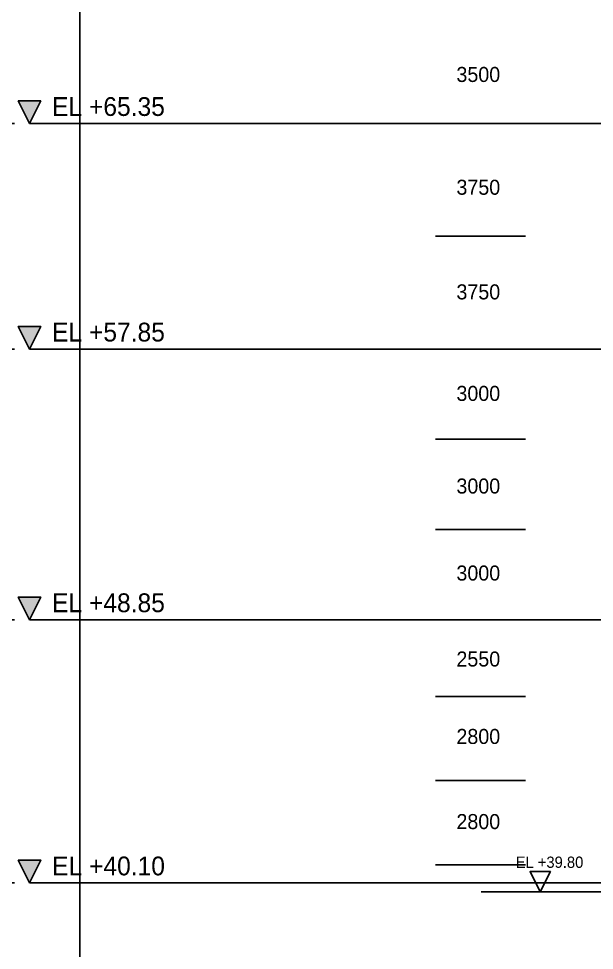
# Model space of a CAD drawing. Extents: x -430745 to 210250, y 0 to 148500.
# Drawn here: x 23719 to 42859, y 35485 to 66464 of the extents above; entities that cross this region are included whole.
import ezdxf

# ---------------------------------------------------------------- set-up
doc = ezdxf.new("R2010")
doc.units = 0
doc.header["$LTSCALE"] = 250
doc.header["$MEASUREMENT"] = 0
doc.linetypes.add('ACAD_ISO05W100', pattern=[33, 24, -3, 0, -3, 0, -3])
doc.layers.get('0').update_dxf_attribs({"linetype": 'CONTINUOUS'})
doc.layers.get('Defpoints').update_dxf_attribs({"linetype": 'CONTINUOUS'})
for name, color, linetype in [('# 레벨 계획', 193, 'CONTINUOUS'), ('A-CEN', 1, 'CONTINUOUS'), ('A-DIM', 7, 'CONTINUOUS'), ('A-SITE', 2, 'ACAD_ISO05W100'), ('A-SYM-LEVEL', 7, 'CONTINUOUS')]:
    doc.layers.add(name, color=color, linetype=linetype)
doc.layers.add('NOPLOT', color=193, linetype='CONTINUOUS', plot=False)
doc.layers.add('NOPLOT-TEXT', color=41, linetype='CONTINUOUS', plot=False)
doc.styles.add('Gdim', font='')
doc.styles.add('Gtx', font='')
doc.styles.get('Gdim').set_extended_font_data('Dotum')
doc.styles.get('Gtx').set_extended_font_data('Dotum')
doc.dimstyles.new('Gdim200', dxfattribs={"dimscale": 200, "dimtxt": 3, "dimasz": 6, "dimexe": 1.5, "dimexo": 2, "dimgap": 1, "dimtad": 1, "dimdec": 0, "dimzin": 0, "dimdsep": 46, "dimlunit": 6, "dimtxsty": 'Gdim', "dimblk": 'DOTSMALL', "dimcen": 1.5, "dimdle": 1.5, "dimclrd": 1, "dimclre": 1, "dimclrt": 256, "dimazin": 0, "dimtfac": 1, "dimtdec": 0, "dimtix": 1, "dimtmove": 2, "dimatfit": 3, "dimldrblk": 'DOTSMALL', "dimfxl": 1.5, "dimtolj": 1, "dimtzin": 0, "dimlwd": -1, "dimlwe": -1, "dimarcsym": 0})

# ---------------------------------------------------------------- blocks, each defined once
blk = doc.blocks.new('_DotSmall')
at = {"color": 0, "linetype": 'ByBlock', "const_width": 0.5}
blk.add_lwpolyline([(-0.0625, 0, 1), (0.0625, 0, 1)], format="xyb", close=True, dxfattribs=at)
blk = doc.blocks.new('*D120')
at = {"layer": 'A-DIM', "color": 1, "transparency": 16777216}
for p, q in [((14231765, -411801, 0), (14231765, -421301, 0)), ((14239599, -412176, 0), (14231390, -412176, 0)), ((14239599, -420926, 0), (14231390, -420926, 0))]:
    blk.add_line(p, q, dxfattribs=at)
at = {"layer": 'Defpoints', "color": 0, "transparency": 16777216}
for p in [(14240099, -412176, 0), (14231765, -420926, 0), (14240099, -420926, 0)]:
    blk.add_point(p, dxfattribs=at)
at = {"layer": 'A-DIM', "color": 1, "transparency": 16777216, "xscale": 1500, "yscale": 1500, "zscale": 1500}
for p, rotation in [((14231765, -412176, 0), 90), ((14231765, -420926, 0), 270)]:
    blk.add_blockref('_DotSmall', p, dxfattribs=dict(at, rotation=rotation))
at = {"layer": 'A-DIM', "transparency": 16777216, "insert": (14231067, -416551, 0), "char_height": 750, "attachment_point": 5, "rotation": 90, "style": 'Gdim'}
blk.add_mtext('\\A1;8,750', dxfattribs=at)
blk = doc.blocks.new('*D121')
at = {"layer": 'A-DIM', "color": 1, "transparency": 16777216}
for p, q in [((14229765, -371351, 0), (14229765, -421301, 0)), ((14239599, -371726, 0), (14229390, -371726, 0)), ((14239599, -420926, 0), (14229390, -420926, 0))]:
    blk.add_line(p, q, dxfattribs=at)
at = {"layer": 'Defpoints', "color": 0, "transparency": 16777216}
for p in [(14240099, -371726, 0), (14229765, -420926, 0), (14240099, -420926, 0)]:
    blk.add_point(p, dxfattribs=at)
at = {"layer": 'A-DIM', "color": 1, "transparency": 16777216, "xscale": 1500, "yscale": 1500, "zscale": 1500}
for p, rotation in [((14229765, -371726, 0), 90), ((14229765, -420926, 0), 270)]:
    blk.add_blockref('_DotSmall', p, dxfattribs=dict(at, rotation=rotation))
at = {"layer": 'A-DIM', "transparency": 16777216, "insert": (14229067, -396326, 0), "char_height": 750, "attachment_point": 5, "rotation": 90, "style": 'Gdim'}
blk.add_mtext('\\A1;49,200', dxfattribs=at)
blk = doc.blocks.new('*D122')
at = {"layer": 'A-DIM', "color": 1, "transparency": 16777216}
for p, q in [((14231765, -412551, 0), (14231765, -402801, 0)), ((14239599, -403176, 0), (14231390, -403176, 0)), ((14239599, -412176, 0), (14231390, -412176, 0))]:
    blk.add_line(p, q, dxfattribs=at)
at = {"layer": 'Defpoints', "color": 0, "transparency": 16777216}
for p in [(14231765, -403176, 0), (14240099, -403176, 0), (14240099, -412176, 0)]:
    blk.add_point(p, dxfattribs=at)
at = {"layer": 'A-DIM', "color": 1, "transparency": 16777216, "xscale": 1500, "yscale": 1500, "zscale": 1500}
for p, rotation in [((14231765, -403176, 0), 90), ((14231765, -412176, 0), 270)]:
    blk.add_blockref('_DotSmall', p, dxfattribs=dict(at, rotation=rotation))
at = {"layer": 'A-DIM', "transparency": 16777216, "insert": (14231067, -407676, 0), "char_height": 750, "attachment_point": 5, "rotation": 90, "style": 'Gdim'}
blk.add_mtext('\\A1;9,000', dxfattribs=at)
blk = doc.blocks.new('*D123')
at = {"layer": 'A-DIM', "color": 1, "transparency": 16777216}
for p, q in [((14231765, -395301, 0), (14231765, -403551, 0)), ((14239599, -395676, 0), (14231390, -395676, 0)), ((14239599, -403176, 0), (14231390, -403176, 0))]:
    blk.add_line(p, q, dxfattribs=at)
at = {"layer": 'Defpoints', "color": 0, "transparency": 16777216}
for p in [(14240099, -395676, 0), (14231765, -403176, 0), (14240099, -403176, 0)]:
    blk.add_point(p, dxfattribs=at)
at = {"layer": 'A-DIM', "color": 1, "transparency": 16777216, "xscale": 1500, "yscale": 1500, "zscale": 1500}
for p, rotation in [((14231765, -395676, 0), 90), ((14231765, -403176, 0), 270)]:
    blk.add_blockref('_DotSmall', p, dxfattribs=dict(at, rotation=rotation))
at = {"layer": 'A-DIM', "transparency": 16777216, "insert": (14231067, -399426, 0), "char_height": 750, "attachment_point": 5, "rotation": 90, "style": 'Gdim'}
blk.add_mtext('\\A1;7,500', dxfattribs=at)
blk = doc.blocks.new('*D124')
at = {"layer": 'A-DIM', "color": 1, "transparency": 16777216}
for p, q in [((14231765, -396051, 0), (14231765, -388301, 0)), ((14239599, -388676, 0), (14231390, -388676, 0)), ((14239599, -395676, 0), (14231390, -395676, 0))]:
    blk.add_line(p, q, dxfattribs=at)
at = {"layer": 'Defpoints', "color": 0, "transparency": 16777216}
for p in [(14231765, -388676, 0), (14240099, -388676, 0), (14240099, -395676, 0)]:
    blk.add_point(p, dxfattribs=at)
at = {"layer": 'A-DIM', "color": 1, "transparency": 16777216, "xscale": 1500, "yscale": 1500, "zscale": 1500}
for p, rotation in [((14231765, -388676, 0), 90), ((14231765, -395676, 0), 270)]:
    blk.add_blockref('_DotSmall', p, dxfattribs=dict(at, rotation=rotation))
at = {"layer": 'A-DIM', "transparency": 16777216, "insert": (14231067, -392176, 0), "char_height": 750, "attachment_point": 5, "rotation": 90, "style": 'Gdim'}
blk.add_mtext('\\A1;7,000', dxfattribs=at)
blk = doc.blocks.new('A$C481fd194')
blk.add_hatch(color=256).paths.add_polyline_path([(375, 750), (-375, 750), (0, 0)])
blk.add_lwpolyline([(0, 0), (-375, 750), (375, 750), (0, 0)])
blk = doc.blocks.new('A$Cabe7c8e7')
at = {"layer": 'A-SYM-LEVEL'}
for p in [(-4868, 25250), (-4868, 17750), (-4868, 8750), (-4865, 0)]:
    blk.add_blockref('A$C481fd194', p, dxfattribs=at)
at = {"layer": 'A-SYM-LEVEL', "style": 'Gdim'}
for s, p in [('EL +65.35', (-4118, 25500)), ('EL +57.85', (-4118, 18000)), ('EL +48.85', (-4118, 9000)), ('EL +40.10', (-4115, 250))]:
    blk.add_text(s, height=625, dxfattribs=at).set_placement(p)
blk = doc.blocks.new('A$C97fc81f9')
for p, q in [((-15670, -24500), (-12670, -24500)), ((-15670, -28250), (-12670, -28250)), ((-15670, -32000), (-12670, -32000)), ((-15670, -35000), (-12670, -35000)), ((-15670, -38000), (-12670, -38000)), ((-15670, -41000), (-12670, -41000)), ((-15670, -43550), (-12670, -43550)), ((-15670, -46350), (-12670, -46350)), ((-15670, -49150), (-12670, -49150))]:
    blk.add_line(p, q)
at = {"linetype": 'Continuous', "style": 'Gtx'}
for s, p in [('3500', (-14969, -23121)), ('3750', (-14969, -26871)), ('3750', (-14969, -30350)), ('3000', (-14969, -33725)), ('3000', (-14969, -36805)), ('3000', (-14969, -39698)), ('2550', (-14969, -42557, 0)), ('2800', (-14969, -45131)), ('2800', (-14969, -47962))]:
    blk.add_text(s, height=500, rotation=360, dxfattribs=at).set_placement(p)
blk = doc.blocks.new('A$C4f5f1e8d')
at = {"layer": '# 레벨 계획', "elevation": 0}
blk.add_lwpolyline([(817, 1000), (1154, 1675), (479, 1675), (817, 1000)], dxfattribs=at)
at = {"layer": '# 레벨 계획', "style": 'Gtx'}
blk.add_text('EL +39.80', height=375, rotation=360, dxfattribs=at).set_placement((0, 1799))
blk = doc.blocks.new('A-CEN-WEST2')
at = {"layer": 'A-CEN'}
for p, q in [((14240098.5, -395675.9, 0), (14302610.5, -395675.9, 0)), ((14240098.5, -403175.9, 0), (14302610.5, -403175.9, 0)), ((14240098.5, -412175.9, 0), (14302610.5, -412175.9, 0)), ((14386647.6, -420925.9, 0), (14240098.5, -420925.9, 0))]:
    blk.add_line(p, q, dxfattribs=at)
at = {"layer": 'A-SYM-LEVEL'}
blk.add_blockref('A$Cabe7c8e7', (14244963.6, -420925.9, 0), dxfattribs=at)
at = {"layer": 'A-DIM'}
for base, p1, p2, angle, picture, middle in [((14229765.2, -420925.9, 0), (14240098.5, -371725.9, 0), (14240098.5, -420925.9, 0), 90, '*D121', (14229067.4, -396325.9, 0)), ((14231765.2, -388675.9, 0), (14240098.5, -395675.9, 0), (14240098.5, -388675.9, 0), 270, '*D124', (14231067.4, -392175.9, 0)), ((14231765.2, -403175.9, 0), (14240098.5, -395675.9, 0), (14240098.5, -403175.9, 0), 90, '*D123', (14231067.4, -399425.9, 0)), ((14231765.2, -403175.9, 0), (14240098.5, -412175.9, 0), (14240098.5, -403175.9, 0), 270, '*D122', (14231067.4, -407675.9, 0)), ((14231765.2, -420925.9, 0), (14240098.5, -412175.9, 0), (14240098.5, -420925.9, 0), 90, '*D120', (14231067.4, -416550.9, 0))]:
    dim = blk.add_linear_dim(base=base, p1=p1, p2=p2, angle=angle, dimstyle='Gdim200', override={"dimscale": 250}, dxfattribs=at)
    dim.commit()
    dim.dimension.update_dxf_attribs({"geometry": picture, "text_midpoint": middle})

msp = doc.modelspace()

# ---------------------------------------------------------------- linework, layer by layer
at = {"layer": 'A-SITE', "linetype": 'Continuous', "elevation": 0}
msp.add_lwpolyline([(39095.3, 37428.9), (53648, 37428.9), (69095.2, 37278.9), (70695.2, 37278.9), (85295.2, 37028.9), (85295.2, 37028.9), (94785.3, 37028.9), (94785.3, 36928.9), (106705.3, 36928.9), (106705.3, 37028.9), (116195.3, 37028.9), (131795.2, 37028.9), (143795.3, 37028.9), (143795.3, 37128.9), (145795.3, 37128.9), (145795.3, 37028.9), (147845.3, 37028.9), (149645.3, 36928.9), (175087.2, 36928.9), (182750, 36503.2)], dxfattribs=at)
at = {"layer": 'NOPLOT'}
msp.add_lwpolyline([(25750, 126250), (164750, 126250), (164750, 22250), (25750, 22250)], close=True, dxfattribs=at)

# ---------------------------------------------------------------- block references
at = {"layer": '# 레벨 계획'}
msp.add_blockref('A$C4f5f1e8d', (40241.5, 36428.9), dxfattribs=at)
at = {"layer": 'A-DIM'}
msp.add_blockref('A-CEN-WEST2', (-14216015.2, 458654.8), dxfattribs=at)
at = {"layer": 'NOPLOT-TEXT'}
msp.add_blockref('A$C97fc81f9', (53242.4, 87478.9), dxfattribs=at)

doc.saveas('drawing.dxf')
